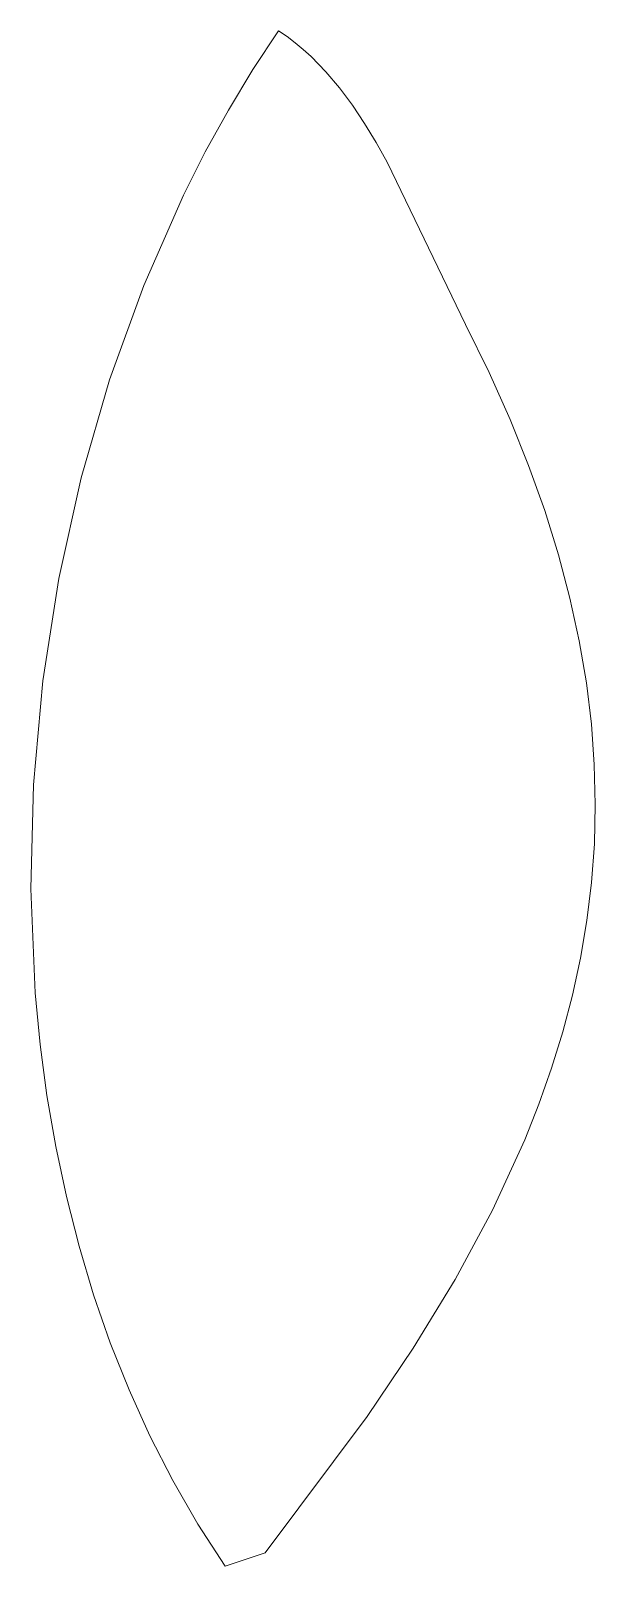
# Model space of a CAD drawing. Header units: centimetres. Extents: x -6.7 to 3.2, y -8.3 to 13.3.
# Drawn here: x -1.852 to -1.432, y 10.177 to 11.321 of the extents above; entities that cross this region are included whole.
import ezdxf

# ---------------------------------------------------------------- set-up
doc = ezdxf.new("R2010")
doc.units = ezdxf.units.CM
doc.header["$MEASUREMENT"] = 0
doc.layers.add('layer 1', color=7, linetype='Continuous')

msp = doc.modelspace()

# ---------------------------------------------------------------- linework, layer by layer
at = {"layer": 'layer 1', "color": 177, "lineweight": 9}
msp.add_open_spline([(-1.66781, 11.32145), (-1.66781, 11.32145), (-1.68692, 11.29244), (-1.68692, 11.29244), (-1.68692, 11.29244), (-1.68692, 11.29244), (-1.70511, 11.26229), (-1.70511, 11.26229), (-1.70511, 11.26229), (-1.70511, 11.26229), (-1.72237, 11.23105), (-1.72237, 11.23105), (-1.72237, 11.23105), (-1.72237, 11.23105), (-1.73867, 11.19881), (-1.73867, 11.19881), (-1.73867, 11.19881), (-1.73867, 11.19881), (-1.76828, 11.13158), (-1.76828, 11.13158), (-1.76828, 11.13158), (-1.76828, 11.13158), (-1.79376, 11.06118), (-1.79376, 11.06118), (-1.79376, 11.06118), (-1.79376, 11.06118), (-1.81491, 10.98818), (-1.81491, 10.98818), (-1.81491, 10.98818), (-1.81491, 10.98818), (-1.83155, 10.91314), (-1.83155, 10.91314), (-1.83155, 10.91314), (-1.83155, 10.91314), (-1.84349, 10.83664), (-1.84349, 10.83664), (-1.84349, 10.83664), (-1.84349, 10.83664), (-1.85052, 10.75925), (-1.85052, 10.75925), (-1.85052, 10.75925), (-1.85052, 10.75925), (-1.85247, 10.68154), (-1.85247, 10.68154), (-1.85247, 10.68154), (-1.85247, 10.68154), (-1.84914, 10.60408), (-1.84914, 10.60408), (-1.84914, 10.60408), (-1.84914, 10.60408), (-1.84544, 10.56562), (-1.84544, 10.56562), (-1.84544, 10.56562), (-1.84544, 10.56562), (-1.84035, 10.52744), (-1.84035, 10.52744), (-1.84035, 10.52744), (-1.84035, 10.52744), (-1.83384, 10.4896), (-1.83384, 10.4896), (-1.83384, 10.4896), (-1.83384, 10.4896), (-1.82589, 10.45219), (-1.82589, 10.45219), (-1.82589, 10.45219), (-1.82589, 10.45219), (-1.81647, 10.41526), (-1.81647, 10.41526), (-1.81647, 10.41526), (-1.81647, 10.41526), (-1.80558, 10.3789), (-1.80558, 10.3789), (-1.80558, 10.3789), (-1.80558, 10.3789), (-1.79317, 10.34317), (-1.79317, 10.34317), (-1.79317, 10.34317), (-1.79317, 10.34317), (-1.77922, 10.30815), (-1.77922, 10.30815), (-1.77922, 10.30815), (-1.77922, 10.30815), (-1.76372, 10.2739), (-1.76372, 10.2739), (-1.76372, 10.2739), (-1.76372, 10.2739), (-1.74664, 10.2405), (-1.74664, 10.2405), (-1.74664, 10.2405), (-1.74664, 10.2405), (-1.72795, 10.20801), (-1.72795, 10.20801), (-1.72795, 10.20801), (-1.72795, 10.20801), (-1.70763, 10.17652), (-1.70763, 10.17652), (-1.70763, 10.17652), (-1.70763, 10.17652), (-1.67776, 10.18648), (-1.67776, 10.18648), (-1.67776, 10.18648), (-1.67776, 10.18648), (-1.60168, 10.28829), (-1.60168, 10.28829), (-1.60168, 10.28829), (-1.60168, 10.28829), (-1.56743, 10.33922), (-1.56743, 10.33922), (-1.56743, 10.33922), (-1.56743, 10.33922), (-1.5362, 10.39043), (-1.5362, 10.39043), (-1.5362, 10.39043), (-1.5362, 10.39043), (-1.50835, 10.44214), (-1.50835, 10.44214), (-1.50835, 10.44214), (-1.50835, 10.44214), (-1.48423, 10.49455), (-1.48423, 10.49455), (-1.48423, 10.49455), (-1.48423, 10.49455), (-1.47368, 10.52108), (-1.47368, 10.52108), (-1.47368, 10.52108), (-1.47368, 10.52108), (-1.46421, 10.54786), (-1.46421, 10.54786), (-1.46421, 10.54786), (-1.46421, 10.54786), (-1.45586, 10.57492), (-1.45586, 10.57492), (-1.45586, 10.57492), (-1.45586, 10.57492), (-1.44866, 10.60228), (-1.44866, 10.60228), (-1.44866, 10.60228), (-1.44866, 10.60228), (-1.44267, 10.62998), (-1.44267, 10.62998), (-1.44267, 10.62998), (-1.44267, 10.62998), (-1.43793, 10.65803), (-1.43793, 10.65803), (-1.43793, 10.65803), (-1.43793, 10.65803), (-1.43449, 10.68646), (-1.43449, 10.68646), (-1.43449, 10.68646), (-1.43449, 10.68646), (-1.43239, 10.71529), (-1.43239, 10.71529), (-1.43239, 10.71529), (-1.43239, 10.71529), (-1.43169, 10.74456), (-1.43169, 10.74456), (-1.43169, 10.74456), (-1.43169, 10.74456), (-1.43241, 10.77429), (-1.43241, 10.77429), (-1.43241, 10.77429), (-1.43241, 10.77429), (-1.43461, 10.8045), (-1.43461, 10.8045), (-1.43461, 10.8045), (-1.43461, 10.8045), (-1.43833, 10.83522), (-1.43833, 10.83522), (-1.43833, 10.83522), (-1.43833, 10.83522), (-1.44363, 10.86648), (-1.44363, 10.86648), (-1.44363, 10.86648), (-1.44363, 10.86648), (-1.45054, 10.89829), (-1.45054, 10.89829), (-1.45054, 10.89829), (-1.45054, 10.89829), (-1.45911, 10.9307), (-1.45911, 10.9307), (-1.45911, 10.9307), (-1.45911, 10.9307), (-1.46938, 10.96371), (-1.46938, 10.96371), (-1.46938, 10.96371), (-1.46938, 10.96371), (-1.4814, 10.99737), (-1.4814, 10.99737), (-1.4814, 10.99737), (-1.4814, 10.99737), (-1.49522, 11.03169), (-1.49522, 11.03169), (-1.49522, 11.03169), (-1.49522, 11.03169), (-1.51088, 11.06669), (-1.51088, 11.06669), (-1.51088, 11.06669), (-1.51088, 11.06669), (-1.52843, 11.10242), (-1.52843, 11.10242), (-1.52843, 11.10242), (-1.52843, 11.10242), (-1.58685, 11.22347), (-1.58685, 11.22347), (-1.58685, 11.22347), (-1.58685, 11.22347), (-1.59503, 11.2381), (-1.59503, 11.2381), (-1.59503, 11.2381), (-1.59503, 11.2381), (-1.60363, 11.25226), (-1.60363, 11.25226), (-1.60363, 11.25226), (-1.60363, 11.25226), (-1.61272, 11.26585), (-1.61272, 11.26585), (-1.61272, 11.26585), (-1.61272, 11.26585), (-1.62236, 11.27875), (-1.62236, 11.27875), (-1.62236, 11.27875), (-1.62236, 11.27875), (-1.63262, 11.29087), (-1.63262, 11.29087), (-1.63262, 11.29087), (-1.63262, 11.29087), (-1.63801, 11.29661), (-1.63801, 11.29661), (-1.63801, 11.29661), (-1.63801, 11.29661), (-1.64357, 11.3021), (-1.64357, 11.3021), (-1.64357, 11.3021), (-1.64357, 11.3021), (-1.64933, 11.30735), (-1.64933, 11.30735), (-1.64933, 11.30735), (-1.64933, 11.30735), (-1.65528, 11.31233), (-1.65528, 11.31233), (-1.65528, 11.31233), (-1.65528, 11.31233), (-1.66144, 11.31703), (-1.66144, 11.31703), (-1.66144, 11.31703), (-1.66144, 11.31703), (-1.66781, 11.32145), (-1.66781, 11.32145), (-1.66781, 11.32145), (-1.66781, 11.32145), (-1.66781, 11.32145), (-1.66781, 11.32145)], degree=3, knots=[0, 0, 0, 0, 0.015625, 0.015625, 0.015625, 0.015625, 0.03125, 0.03125, 0.03125, 0.03125, 0.046875, 0.046875, 0.046875, 0.046875, 0.0625, 0.0625, 0.0625, 0.0625, 0.078125, 0.078125, 0.078125, 0.078125, 0.09375, 0.09375, 0.09375, 0.09375, 0.109375, 0.109375, 0.109375, 0.109375, 0.125, 0.125, 0.125, 0.125, 0.140625, 0.140625, 0.140625, 0.140625, 0.15625, 0.15625, 0.15625, 0.15625, 0.171875, 0.171875, 0.171875, 0.171875, 0.1875, 0.1875, 0.1875, 0.1875, 0.203125, 0.203125, 0.203125, 0.203125, 0.21875, 0.21875, 0.21875, 0.21875, 0.234375, 0.234375, 0.234375, 0.234375, 0.25, 0.25, 0.25, 0.25, 0.265625, 0.265625, 0.265625, 0.265625, 0.28125, 0.28125, 0.28125, 0.28125, 0.296875, 0.296875, 0.296875, 0.296875, 0.3125, 0.3125, 0.3125, 0.3125, 0.328125, 0.328125, 0.328125, 0.328125, 0.34375, 0.34375, 0.34375, 0.34375, 0.359375, 0.359375, 0.359375, 0.359375, 0.375, 0.375, 0.375, 0.375, 0.390625, 0.390625, 0.390625, 0.390625, 0.40625, 0.40625, 0.40625, 0.40625, 0.421875, 0.421875, 0.421875, 0.421875, 0.4375, 0.4375, 0.4375, 0.4375, 0.453125, 0.453125, 0.453125, 0.453125, 0.46875, 0.46875, 0.46875, 0.46875, 0.484375, 0.484375, 0.484375, 0.484375, 0.5, 0.5, 0.5, 0.5, 0.515625, 0.515625, 0.515625, 0.515625, 0.53125, 0.53125, 0.53125, 0.53125, 0.546875, 0.546875, 0.546875, 0.546875, 0.5625, 0.5625, 0.5625, 0.5625, 0.578125, 0.578125, 0.578125, 0.578125, 0.59375, 0.59375, 0.59375, 0.59375, 0.609375, 0.609375, 0.609375, 0.609375, 0.625, 0.625, 0.625, 0.625, 0.640625, 0.640625, 0.640625, 0.640625, 0.65625, 0.65625, 0.65625, 0.65625, 0.671875, 0.671875, 0.671875, 0.671875, 0.6875, 0.6875, 0.6875, 0.6875, 0.703125, 0.703125, 0.703125, 0.703125, 0.71875, 0.71875, 0.71875, 0.71875, 0.734375, 0.734375, 0.734375, 0.734375, 0.75, 0.75, 0.75, 0.75, 0.765625, 0.765625, 0.765625, 0.765625, 0.78125, 0.78125, 0.78125, 0.78125, 0.796875, 0.796875, 0.796875, 0.796875, 0.8125, 0.8125, 0.8125, 0.8125, 0.828125, 0.828125, 0.828125, 0.828125, 0.84375, 0.84375, 0.84375, 0.84375, 0.859375, 0.859375, 0.859375, 0.859375, 0.875, 0.875, 0.875, 0.875, 0.890625, 0.890625, 0.890625, 0.890625, 0.90625, 0.90625, 0.90625, 0.90625, 0.921875, 0.921875, 0.921875, 0.921875, 0.9375, 0.9375, 0.9375, 0.9375, 0.953125, 0.953125, 0.953125, 0.953125, 0.96875, 0.96875, 0.96875, 0.96875, 1, 1, 1, 1], dxfattribs=at)

doc.saveas('drawing.dxf')
